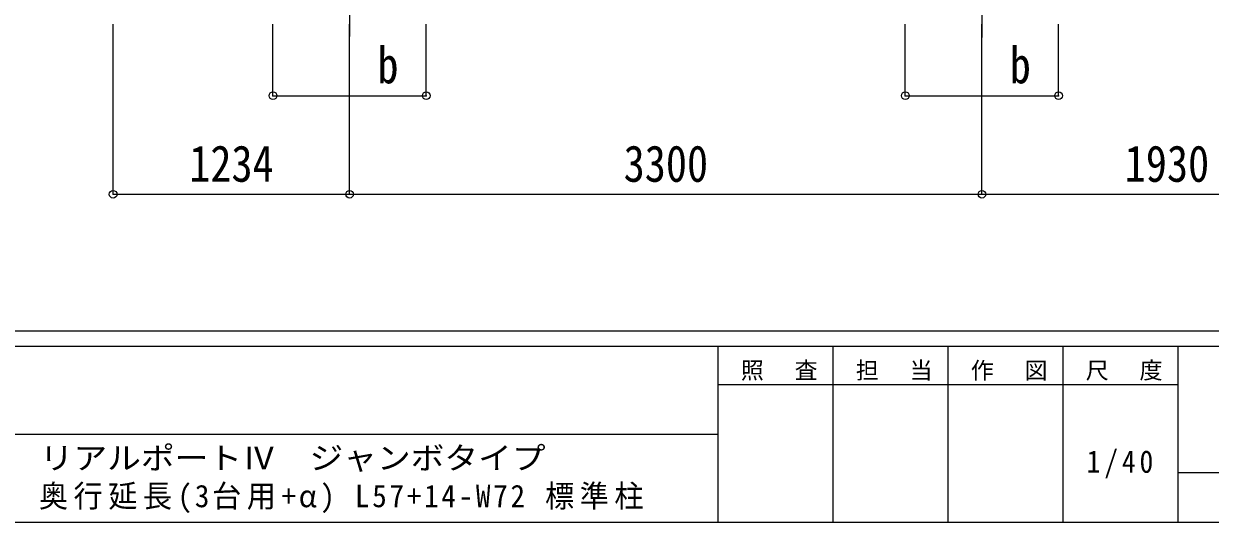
# Model space of a CAD drawing. Units: millimetres at full size, sheet at 1:40. Extents: x -11181 to 11305, y -7804 to 7716.
# Drawn here: x 42 to 6234, y -7804 to -5199 of the extents above; entities that cross this region are included whole.
import ezdxf
from ezdxf.enums import TextEntityAlignment as Align

# ---------------------------------------------------------------- set-up
doc = ezdxf.new("R2010")
doc.units = ezdxf.units.MM
doc.header["$LTSCALE"] = 40
doc.header["$PDMODE"] = 32
doc.header["$PDSIZE"] = 40
for name, color, linetype, lineweight in [('0-8_PARTS2', 2, 'Continuous', 9), ('0-A_寸法', 6, 'Continuous', 9), ('F-0_240', 7, 'Continuous', 9)]:
    doc.layers.add(name, color=color, linetype=linetype, lineweight=lineweight)
doc.styles.add('ＭＳ ゴシック', font='')
doc.styles.get('ＭＳ ゴシック').set_extended_font_data('MS Gothic')

msp = doc.modelspace()

# ---------------------------------------------------------------- linework, layer by layer
at = {"layer": '0-8_PARTS2'}
for p, q in [((1742.21, -2059.01), (1742.21, -5265.05)), ((5042.21, -2059.01), (5042.21, -5270.58))]:
    msp.add_line(p, q, dxfattribs=at)
at = {"layer": '0-A_寸法'}
for p, q in [((508.21, -6089.93), (508.21, -5200.53)), ((1342.21, -5574.94), (1342.21, -5200.53)), ((1742.21, -6089.93), (1742.21, -5200.53)), ((2142.21, -5574.94), (2142.21, -5200.53)), ((4642.21, -5574.94), (4642.21, -5200.53)), ((5042.21, -6089.93), (5042.21, -5200.53)), ((5442.21, -5574.94), (5442.21, -5200.53)), ((1342.21, -5574.94), (2142.21, -5574.94)), ((4642.21, -5574.94), (5442.21, -5574.94)), ((508.21, -6089.93), (1742.21, -6089.93)), ((1742.21, -6089.93), (5042.21, -6089.93)), ((5042.21, -6089.93), (6972.21, -6089.93))]:
    msp.add_line(p, q, dxfattribs=at)
for p in [(1342.21, -5574.94), (2142.21, -5574.94), (4642.21, -5574.94), (5442.21, -5574.94), (508.21, -6089.93), (1742.21, -6089.93), (5042.21, -6089.93)]:
    msp.add_point(p, dxfattribs=at)
at = {"layer": 'F-0_240', "color": 5}
for p, q in [((-11180.61, -6803.54), (10739.39, -6803.54)), ((-11180.61, -6883.54), (7183.72, -6883.54)), ((3663.72, -6883.54), (3663.72, -7803.54)), ((4263.72, -6883.54), (4263.72, -7803.54)), ((4863.72, -6883.54), (4863.72, -7803.54)), ((5463.72, -6883.54), (5463.72, -7803.54)), ((6063.72, -6883.54), (6063.72, -7803.54)), ((3663.72, -7083.54), (6063.72, -7083.54)), ((-4536.28, -7343.54), (3663.72, -7343.54)), ((6063.72, -7543.54), (7183.72, -7543.54)), ((-11180.61, -7803.54), (10739.39, -7803.54))]:
    msp.add_line(p, q, dxfattribs=at)

# ---------------------------------------------------------------- texts
at = {"layer": '0-A_寸法', "color": 7, "style": 'ＭＳ ゴシック', "width": 0.85}
for s, p in [('b', (1887.21, -5566.94)), ('b', (5187.21, -5566.94)), ('1234', (905.21, -6081.93)), ('3300', (3172.21, -6081.93)), ('1930', (5787.21, -6081.93))]:
    msp.add_text(s, height=190.6, dxfattribs=at).set_placement(p, align=Align.BOTTOM_LEFT)
at = {"layer": 'F-0_240', "style": 'ＭＳ ゴシック', "width": 1.1}
msp.add_text('リアルポートⅣ\u3000ジャンボタイプ', height=117.3, dxfattribs=at).set_placement((124.97, -7561.39), align=Align.BOTTOM_LEFT)
at = {"layer": 'F-0_240', "attachment_point": 7, "style": 'ＭＳ ゴシック'}
for s, insert, char_height in [('\\T1.17;照\u3000査', (3783.72, -7063.54), 87.98), ('\\T1.17;担\u3000当', (4383.72, -7063.54), 87.98), ('\\T1.17;作\u3000図', (4983.72, -7063.54), 87.98), ('\\T1.17;尺\u3000度', (5583.72, -7063.54), 87.98), ('\\T1.28;\\W0.9;1/40', (5588.72, -7573.54), 117.3), ('\\T1.19;\\W0.95;奥行延長(3台用+α)\\~L57+14-W72\\~標準柱', (120.88, -7756.06), 117.3)]:
    msp.add_mtext(s, dxfattribs=dict(at, insert=insert, char_height=char_height))

doc.saveas('drawing.dxf')
